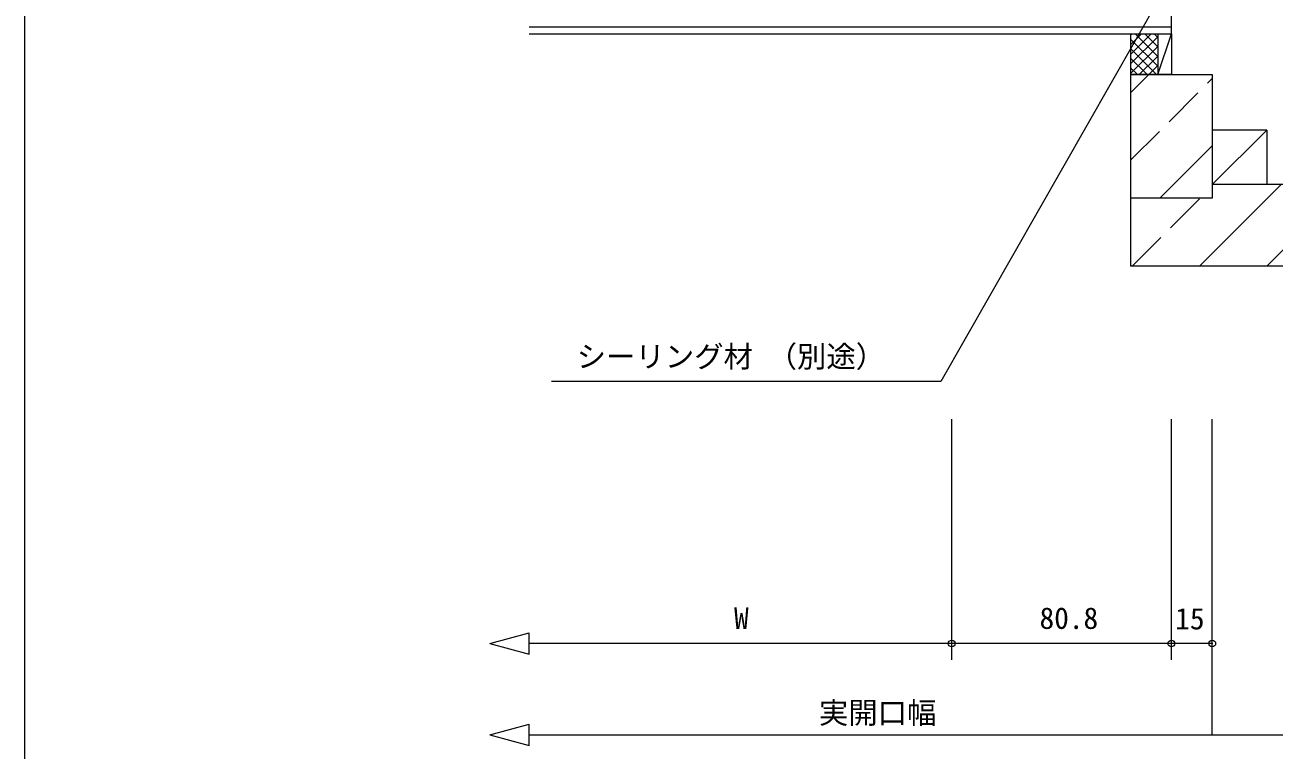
# Model space of a CAD drawing. Units: millimetres at full size, sheet at 1:5; details may follow other scales. Extents: x -1040 to 958, y -688 to 701.
# Drawn here: x -1040 to -580.9, y -223.4 to 43 of the extents above; entities that cross this region are included whole.
import ezdxf
from ezdxf.enums import TextEntityAlignment as Align

# ---------------------------------------------------------------- set-up
doc = ezdxf.new("R2010")
doc.units = ezdxf.units.MM
doc.header["$LTSCALE"] = 5
doc.header["$PDMODE"] = 32
doc.header["$PDSIZE"] = 2.5
doc.linetypes.add('DASHED3', pattern=[4, 3, -1])
for name, color, linetype, lineweight in [('0-4_その他部材', 7, 'Continuous', 9), ('0-5_建具', 1, 'Continuous', 9), ('0-7_石材', 4, 'Continuous', 9), ('0-9_部材名・寸法', 7, 'Continuous', 9), ('9-0', 6, 'Continuous', 18)]:
    doc.layers.add(name, color=color, linetype=linetype, lineweight=lineweight)
doc.styles.add('ＭＳ ゴシック', font='')
doc.styles.get('ＭＳ ゴシック').set_extended_font_data('MS Gothic')

msp = doc.modelspace()

# ---------------------------------------------------------------- linework, layer by layer
at = {"layer": '0-4_その他部材'}
for p, q in [((-633.611, 32.2), (-626.071, 39.75)), ((-633.611, 35.74), (-629.601, 39.75)), ((-633.611, 39.27), (-633.141, 39.75)), ((-633.611, 39.75), (-633.611, 24.75)), ((-633.611, 39.75), (-618.611, 39.75)), ((-633.611, 28.67), (-623.611, 38.67)), ((-633.611, 37.85), (-623.611, 27.85)), ((-631.981, 39.75), (-623.611, 31.38)), ((-628.451, 39.75), (-623.611, 34.917)), ((-624.911, 39.75), (-623.611, 38.45)), ((-623.611, 39.75), (-623.611, 24.75)), ((-623.611, 24.75), (-618.611, 39.75)), ((-618.611, 39.75), (-618.611, 24.75)), ((-633.611, 25.13), (-623.611, 35.13)), ((-633.611, 34.31), (-624.051, 24.75)), ((-633.611, 30.78), (-627.591, 24.75)), ((-630.461, 24.75), (-623.611, 31.6)), ((-626.921, 24.75), (-623.611, 28.06)), ((-633.611, 27.24), (-631.121, 24.75)), ((-618.611, 24.75), (-633.611, 24.75)), ((-583.611, 4.33), (-603.611, 4.33)), ((-603.611, -15.67), (-583.611, 4.33)), ((-583.611, 4.33), (-583.611, -15.67))]:
    msp.add_line(p, q, dxfattribs=at)
at = {"layer": '0-5_建具'}
for p, q in [((-618.611, 39.75), (-618.611, 59.83)), ((-854.658, 42.33), (-618.611, 42.33)), ((-854.658, 39.75), (-618.611, 39.75))]:
    msp.add_line(p, q, dxfattribs=at)
at = {"layer": '0-7_石材'}
for p, q in [((-633.611, 34.33), (-633.611, -45.67)), ((-633.611, 24.75), (-603.611, 24.75)), ((-633.611, 18.04), (-626.901, 24.75)), ((-603.611, 24.75), (-603.611, -20.67)), ((-622.823, -20.67), (-603.611, -1.454)), ((-608.331, -45.67), (-578.331, -15.67)), ((-253.961, -15.67), (-603.611, -15.67)), ((-603.611, -20.67), (-633.611, -20.67)), ((-253.961, -45.67), (-633.611, -45.67))]:
    msp.add_line(p, q, dxfattribs=at)
at = {"layer": '0-7_石材', "linetype": 'DASHED3'}
for p, q in [((-633.611, -6.71), (-603.611, 23.29)), ((-583.581, -45.67), (-553.581, -15.67)), ((-633.081, -45.67), (-608.076, -20.67))]:
    msp.add_line(p, q, dxfattribs=at)
at = {"layer": '0-9_部材名・寸法'}
for p, q in [((-615.121, 66.78), (-703.411, -88.03)), ((-703.411, -88.03), (-846.541, -88.03)), ((-699.395, -190.296), (-699.395, -101.85)), ((-618.611, -190.296), (-618.611, -101.85)), ((-603.611, -217.858), (-603.611, -101.85)), ((-603.611, -190.296), (-603.611, -101.85)), ((-869.148, -184.296), (-854.658, -180.416)), ((-854.658, -188.176), (-854.658, -180.416)), ((-869.148, -184.296), (-854.658, -188.176)), ((-699.395, -184.296), (-854.658, -184.296)), ((-618.611, -184.296), (-699.395, -184.296)), ((-603.611, -184.296), (-618.611, -184.296)), ((-869.148, -217.858), (-854.658, -213.978)), ((-854.658, -221.738), (-854.658, -213.978)), ((-869.148, -217.858), (-854.658, -221.738)), ((-854.658, -217.858), (-253.961, -217.858))]:
    msp.add_line(p, q, dxfattribs=at)
for p in [(-699.395, -184.296), (-618.611, -184.296), (-603.611, -184.296), (-603.611, -184.296)]:
    msp.add_point(p, dxfattribs=at)
at = {"layer": '9-0'}
msp.add_line((-1040.032, -688.368), (-1040.032, 701.375), dxfattribs=at)

# ---------------------------------------------------------------- texts
at = {"layer": '0-9_部材名・寸法', "style": 'ＭＳ ゴシック'}
for s, p in [('シーリング材 （別途）', (-837.24, -85.157)), ('W', (-779.395, -181.296)), ('80.8', (-667.1, -181.296)), ('15', (-617.218, -181.494)), ('実開口幅', (-748.178, -216.09))]:
    msp.add_text(s, height=7.918, dxfattribs=at).set_placement(p, align=Align.BOTTOM_LEFT)

doc.saveas('drawing.dxf')
